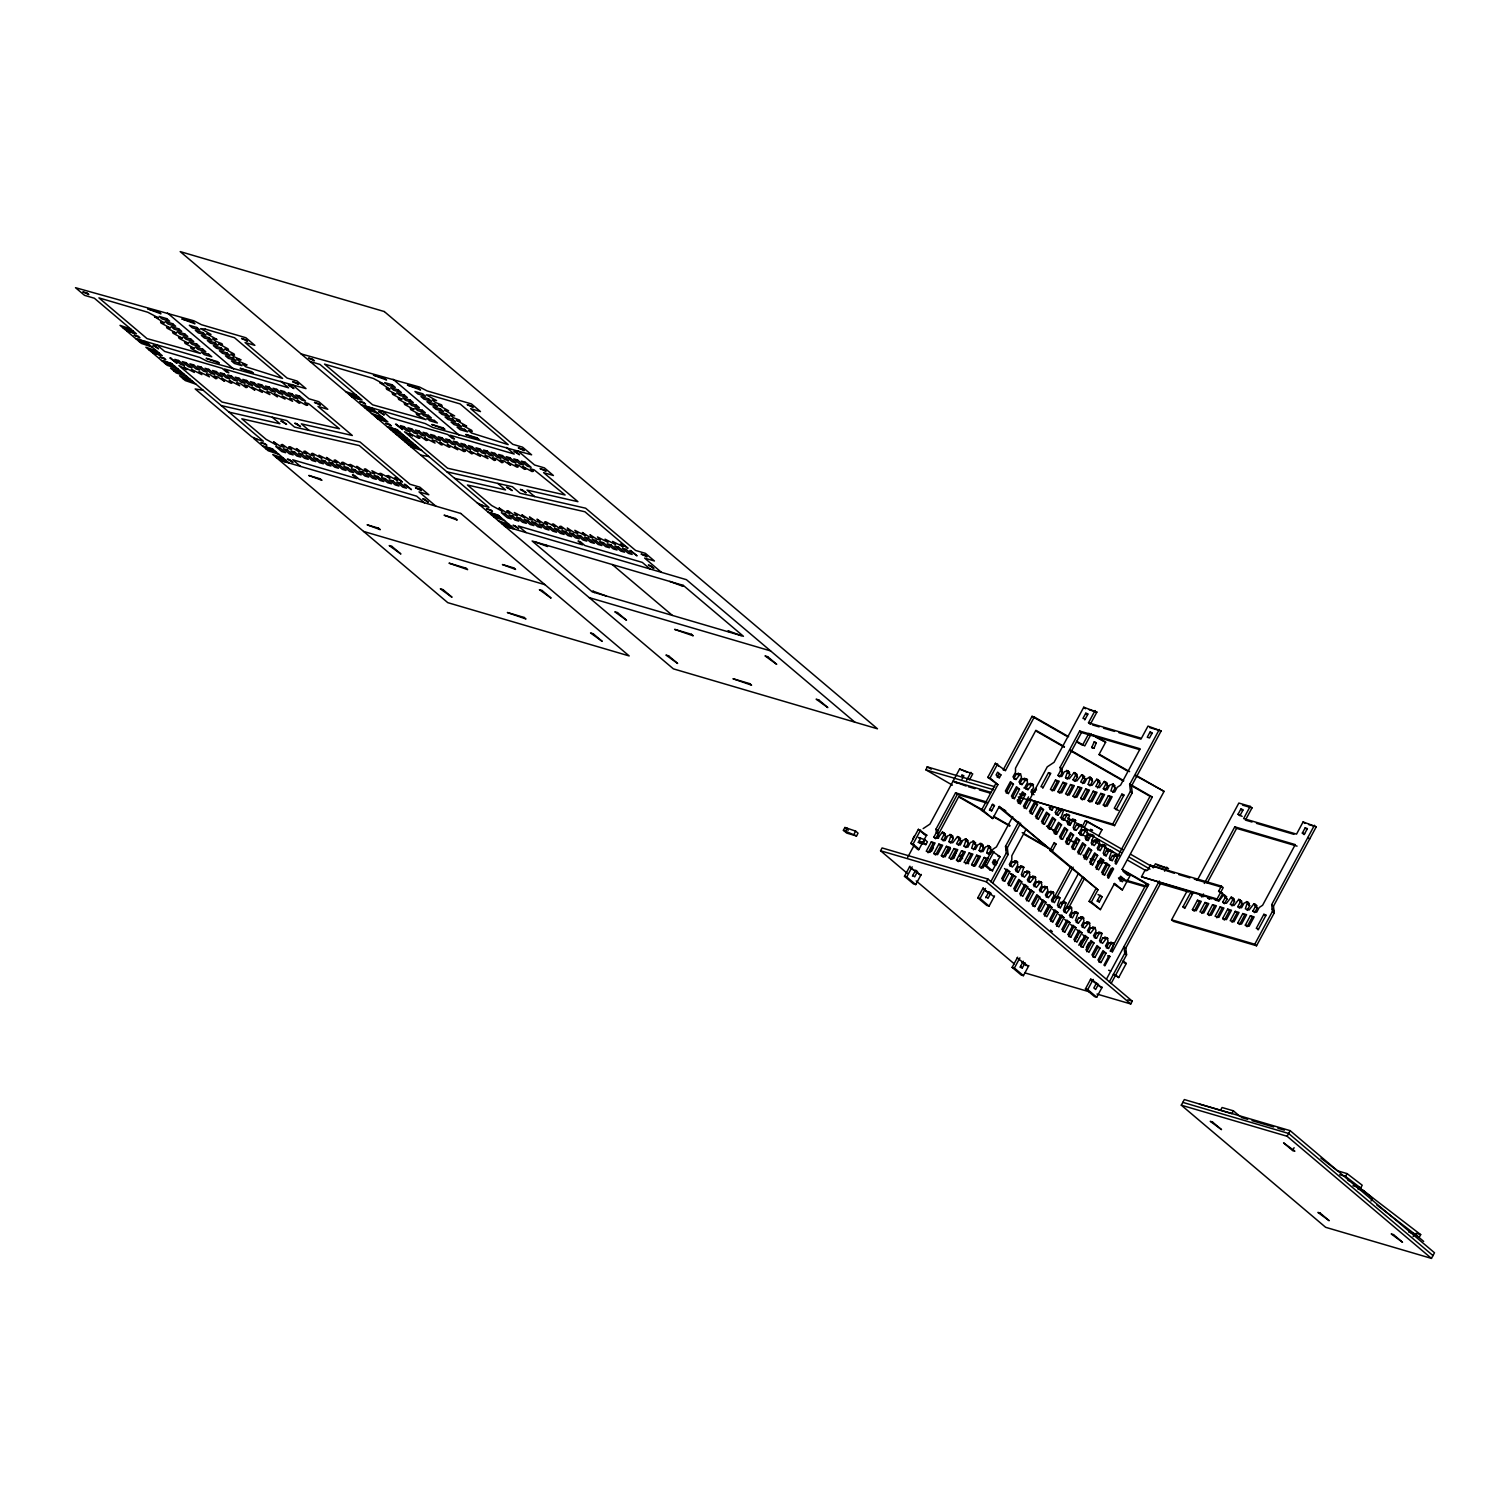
<?xml version="1.0" encoding="UTF-8"?>
<svg xmlns="http://www.w3.org/2000/svg" width="1510" height="1510" viewBox="0 0 1510 1510"><rect width="100%" height="100%" fill="white"/><g stroke="black" fill="none" stroke-linecap="round" stroke-linejoin="round"><path stroke-width="1.5" d="M938.503 838.276L938.503 834.199L958.888 796.355L983.406 810.398M962.549 858.643L961.568 855.075L959.548 856.095M968.571 863.72L967.57 860.153M1010.039 866.381L1012.568 861.7L1016.834 861.342L1017.834 864.909L1015.305 869.59L1018.325 872.138L1020.836 867.457L1023.856 867.269L1021.326 874.686L1024.327 877.234L1028.876 871.515L1029.858 875.083L1027.347 879.783L1030.349 882.312L1034.879 876.593L1035.879 880.179L1033.35 884.86L1036.37 887.408L1040.9 881.689L1041.9 885.256L1039.371 889.956L1042.372 892.504L1046.921 886.785L1047.902 890.353L1045.392 895.034L1048.393 897.582L1052.923 891.863L1053.923 895.449L1051.394 900.13L1054.414 902.678L1056.925 897.978L1059.944 897.808L1057.415 905.226L1060.416 907.755L1062.946 903.074L1065.966 902.886L1063.436 910.303L1066.438 912.852L1070.967 907.133L1071.968 910.7L1069.439 915.4L1072.44 917.948L1074.969 913.248L1077.989 913.078L1075.46 920.477L1078.461 923.025L1083.01 917.306L1083.991 920.873L1081.462 925.573L1084.482 928.122L1089.012 922.402L1090.012 925.97L1087.483 930.67L1090.484 933.199L1095.033 927.48L1096.033 931.066L1093.504 935.747L1096.505 938.295L1099.035 933.595L1102.055 933.425L1099.506 940.843L1102.526 943.391L1107.056 937.672L1108.057 941.24L1105.528 945.921L1108.529 948.469L1111.058 943.788L1114.078 943.599L1111.549 951.017L1112.455 951.772L1148.638 884.577L1122.081 869.364M1026.536 778.858L1021.987 784.577L1019.722 783.898L1022.251 779.217L1026.536 778.858L1027.536 782.425L1025.007 787.106L1028.008 789.654L1032.538 783.935L1033.538 787.503L1031.009 792.203L1034.029 794.751M1063.625 810.228L1061.096 817.646L1064.097 820.194L1066.626 815.494L1069.627 815.324L1067.098 822.723L1070.118 825.272L1072.629 820.591L1075.649 820.402L1073.119 827.82L1076.12 830.368L1080.669 824.649L1081.651 828.216L1079.14 832.916L1082.142 835.445L1086.671 829.726L1087.672 833.312L1085.143 837.993L1088.163 840.541L1090.673 835.86L1093.693 835.672L1091.164 843.09L1094.165 845.638L1098.714 839.919L1099.695 843.486L1097.185 848.167L1100.186 850.715L1102.715 846.034L1105.716 845.845L1103.187 853.263L1106.188 855.811L1108.717 851.111L1111.737 850.942L1109.208 858.359L1112.209 860.889L1114.739 856.208L1117.759 856.019L1115.211 863.437L1116.117 864.211L1152.3 796.997L1129.839 784.124M1093.957 748.337L1096.26 742.845L1094.278 741.712L1091.673 747.658L1093.957 748.337L1091.957 747.186M952.414 785.143L925.932 769.855L927.197 766.872L994.731 786.71M843.392 830.292L844.92 827.48L855.641 831.123L858.039 833.161L856.529 835.974L846.714 833.086L843.392 830.292L856.529 835.974M845.657 830.953L847.185 828.141M854.131 833.935L855.641 831.123M907.302 873.384L880.575 850.772L882.085 847.941L987.917 879.028L1132.255 1001.149L1130.745 1003.961L1096.977 994.052M912.757 838.956L914.267 836.144M918.608 850.017L910.794 843.41L918.363 829.33L926.895 835.294M919.307 849.356L913.059 844.071L920.628 830.009M907.661 857.359L914.286 845.034M969.458 779.972L972.742 773.875L959.605 769.024L929.933 824.101L923.138 828.612M921.232 874.422L915.758 884.596L913.493 883.916L904.471 876.291L909.907 866.193M924.988 839.787L927.404 841.825L925.875 844.637L923.478 842.599L924.988 839.787L918.646 837.559M915.758 884.596L906.736 876.951L912.172 866.853M962.04 779.122L963.89 775.687L961.625 775.026L963.418 776.555M986.464 802.905L957.34 794.354L937.785 830.67L938.163 834.03L935.634 838.73L933.841 837.201L936.351 832.501L935.992 829.141L955.547 792.826L986.898 802.037M912.399 876.178L915.645 870.156L917.457 871.685L914.683 876.838L912.87 875.309M931.311 841.882L926.253 851.262L930.028 852.376L935.086 842.995L931.311 841.882L933.105 843.41L928.065 852.791M966.551 780.481L970.93 772.346M931.425 851.413L933.444 847.657M933.822 853.49L938.861 844.109L942.636 845.222L937.597 854.603L933.822 853.49L935.615 855.019L940.673 845.638L938.861 844.109M933.841 837.201L937.616 838.314L942.41 832.104L943.92 834.728L941.391 839.409L945.166 840.523L947.695 835.842L951.224 834.709L953.282 838.465L950.753 843.165L948.959 841.636L951.224 834.709M943.203 840.938L945.713 836.257L943.674 832.482M941.372 855.717L946.43 846.336L950.205 847.431L945.147 856.812L941.372 855.717L943.184 857.227L948.223 847.846L946.43 846.336M998.808 807.17L1050.45 849.601L999.318 806.359L992.75 818.552L983.727 810.908L997.883 784.653L987.785 777.367L995.373 763.286L1005.452 770.572L1034.293 717.005L1068.627 736.672M947.997 853.15L950.526 848.469M997.883 784.653L990.05 778.027L997.638 763.966M953.98 848.544L948.941 857.925L952.716 859.039L957.755 849.658L953.98 848.544L956.547 850.828L954.018 858.246M948.959 841.636L952.734 842.75L957.529 836.559L959.039 839.164L956.51 843.863L960.284 844.977L962.814 840.277L966.343 839.145L968.401 842.92L965.872 847.601L964.059 846.072L966.343 839.145M950.734 859.454L955.792 850.073M958.322 845.392L960.832 840.692L958.793 836.917M992.75 818.552L981.462 810.247L995.619 783.973M1034.293 717.005L1032.028 716.344L1003.187 769.911L1005.452 770.572M999.412 777.744L1000.922 774.932L997.619 772.138L996.09 774.951L999.412 777.744L997.128 777.084L998.657 774.271L1000.922 774.932M956.491 860.153L961.549 850.772L965.324 851.885L960.266 861.266L956.491 860.153L958.303 861.681L963.342 852.301L961.549 850.772M969.099 852.98L964.059 862.361L967.834 863.475L972.874 854.094L969.099 852.98L970.911 854.509L965.853 863.89M964.059 846.072L967.853 847.185L970.383 842.505L973.912 841.353L971.628 848.299L975.403 849.413L977.933 844.713L981.462 843.58L983.52 847.355L980.99 852.036L979.178 850.526L981.462 843.58M991.674 810.794L994.448 805.642L992.655 804.113L989.409 810.134L991.674 810.794L989.862 809.284M973.44 849.828L975.951 845.128L973.912 841.353M1020.515 773.762L1016.23 774.12L1013.72 778.82L1015.985 779.481L1020.515 773.762L1021.515 777.329L1018.986 782.029L1021.987 784.577M1008.397 793.543L1013.455 784.162L1010.454 781.633L1005.396 791.013L1008.397 793.543L1006.132 792.882L1011.19 783.501L1013.455 784.162M971.609 864.588L976.668 855.207L980.443 856.321L975.385 865.702L971.609 864.588L973.422 866.117L978.461 856.736L976.668 855.207M1014.418 798.639L1019.476 789.258L1016.456 786.71L1011.417 796.091L1014.418 798.639L1012.153 797.978L1017.193 788.597L1019.476 789.258M984.218 857.435L979.159 866.816L982.953 867.929L987.993 858.548L984.218 857.435L986.03 858.963L980.971 868.344M989.012 845.808L991.07 849.583L988.559 854.264L986.747 852.735L989.012 845.808L985.483 846.94L982.972 851.621L979.178 850.526M990.371 870.232L984.124 864.947L991.692 850.866L1000.205 856.831M1032.538 783.935L1028.272 784.294L1025.743 788.994L1028.008 789.654M992.636 870.892L986.389 865.608L993.957 851.527M1012.757 816.627L996.449 846.902L993.052 849.149L990.522 853.848L986.747 852.735M1020.439 803.735L1025.479 794.354L1022.478 791.806L1017.419 801.187L1020.439 803.735L1018.155 803.056L1023.214 793.675L1025.479 794.354M1028.499 796.884L1023.44 806.264L1026.441 808.813L1031.5 799.432M993.372 864.003L995.543 859.983M993.467 864.664L994.977 861.832L997.242 862.512L995.732 865.324L992.429 862.531L993.939 859.7L997.242 862.512M1024.176 808.152L1029.235 798.771M1031.764 794.071L1036.294 788.352M1088.502 722.762L1141.428 738.296L1147.996 726.102L1161.133 730.953L1131.481 786.049L1132.217 792.788L1114.55 825.611L1029.593 799.658L1047.261 766.835L1054.074 762.305L1083.746 707.227L1096.883 712.097L1090.314 724.29L1088.502 722.762L1095.071 710.568M994.543 895.958L989.088 906.113L986.804 905.453L977.782 897.827L983.236 887.729M1130.745 1003.961L986.389 881.84L987.917 879.028M990.805 881.764L1006.283 853.037L1005.528 846.298L1018.703 821.817M989.088 906.113L980.066 898.488L985.501 888.39M1006.207 849.903L1020.647 823.12M1042.749 788.239L1050.79 773.29L1048.525 772.629L1040.937 786.71L1043.221 787.371M992.617 883.293L1008.076 854.566L1007.34 847.827L1005.528 846.298M985.728 897.714L988.975 891.693L990.768 893.222L987.993 898.374L986.2 896.846M1084.784 719.911L1088.031 713.89L1085.765 713.23L1082.972 718.383L1085.256 719.062M1032.462 813.909L1037.521 804.528L1034.501 801.98L1029.461 811.361L1032.462 813.909L1030.197 813.248L1035.237 803.867L1037.521 804.528M1025.781 829.839L1011.832 855.736L1011.813 859.813L1009.303 864.513L1012.304 867.061L1016.834 861.342M1060.114 767.344L1079.669 731.029L1140.144 748.79L1120.59 785.106L1117.192 787.371L1114.663 792.052L1110.888 790.957L1113.153 784.011L1109.623 785.143L1107.113 789.843L1103.319 788.73L1105.849 784.03L1104.339 781.425L1099.544 787.616L1095.769 786.502L1098.298 781.821L1096.789 779.198L1091.994 785.389L1088.2 784.294L1090.484 777.348L1086.955 778.481L1084.425 783.18L1080.65 782.067L1083.18 777.386L1081.67 774.762L1076.875 780.953L1073.082 779.84L1075.611 775.159L1074.101 772.535L1069.306 778.745L1065.532 777.631L1067.815 770.685L1064.286 771.818L1061.756 776.517L1057.963 775.404L1060.492 770.723L1060.114 767.344L1061.926 768.873L1062.304 772.252L1059.775 776.933L1057.963 775.404M1055.452 780.104L1050.394 789.485L1054.169 790.598L1059.227 781.198L1055.452 780.104L1057.245 781.633L1052.206 791.013M1061.926 768.873L1081.481 732.558L1139.71 749.658M1004.509 868.533L1007.51 871.081L1002.451 880.462L1004.735 881.123L1009.775 871.742L1006.774 869.194L1001.715 878.575L1004.735 881.123M1038.484 818.986L1043.523 809.605L1040.522 807.076L1035.464 816.457L1038.484 818.986L1036.2 818.326L1041.258 808.945L1043.523 809.605M1012.776 874.29L1007.736 883.671L1010.737 886.219L1015.796 876.838L1010.511 873.629L1015.796 876.838M1088.974 733.256L1082.5 745.26L1076.441 741.788M1057.963 791.693L1063.002 782.312L1066.777 783.426L1061.738 792.807L1057.963 791.693L1059.756 793.222L1064.814 783.841L1063.002 782.312M1008.472 885.558L1013.531 876.159M1022.855 866.419L1018.57 866.778L1016.041 871.478L1018.325 872.138M1051.489 806.227L1049.79 809.341L1052.074 810.002L1053.754 806.887M1091.239 733.917L1084.765 745.921L1076.706 741.297M1067.815 770.685L1069.854 774.46L1067.343 779.16L1065.532 777.631M1044.486 824.082L1049.544 814.702L1046.524 812.153L1041.485 821.534L1044.486 824.082L1042.221 823.422L1047.279 814.041L1049.544 814.702M1057.604 807.869L1055.075 812.55L1058.076 815.098L1062.625 809.379M1070.571 784.539L1065.513 793.92L1069.288 795.034L1074.346 785.653L1070.571 784.539L1072.364 786.068L1067.325 795.449M1022.062 876.574L1024.592 871.874L1028.876 871.515M1060.36 808.718L1055.811 814.437L1058.076 815.098M1075.365 772.912L1077.423 776.687L1074.893 781.368L1073.082 779.84M1016.758 891.296L1021.798 881.915L1018.797 879.386L1013.757 888.767L1016.758 891.296L1014.494 890.636L1019.533 881.255L1021.798 881.915M1050.507 829.179L1055.547 819.798L1052.545 817.25L1047.506 826.631L1050.507 829.179L1048.242 828.499L1053.282 819.118L1055.547 819.798M1073.063 796.148L1078.121 786.767L1081.896 787.861L1076.856 797.242L1073.063 796.148L1074.875 797.658L1079.933 788.277L1078.121 786.767M1020.496 895.732L1025.554 886.351L1022.553 883.803M1034.879 876.593L1030.613 876.97L1028.083 881.651L1030.349 882.312M1068.627 814.475L1064.361 814.834L1061.832 819.515L1064.097 820.194M1082.462 783.596L1084.973 778.896L1082.934 775.14M1093.032 734.955L1105.66 742.184L1099.186 754.188L1129.612 771.629M1027.819 887.012L1022.78 896.393L1019.76 893.845L1024.818 884.464L1027.819 887.012L1025.554 886.351M1056.528 834.256L1061.568 824.875L1058.567 822.327L1053.508 831.708L1056.528 834.256L1054.244 833.595L1059.303 824.215L1061.568 824.875M1097.959 889.805L1049.978 850.47L1054.225 842.561L1056.037 844.09L1052.244 851.13L1097.959 889.805L1091.39 901.998L1100.412 909.624L1114.55 883.369L1122.383 889.975L1129.952 875.913L1122.138 869.288L1164.078 791.391L1135.69 775.121M1030.82 889.56L1025.781 898.941L1028.782 901.489L1033.84 892.108L1028.555 888.88L1033.84 892.108M1080.631 798.356L1085.69 788.975L1089.465 790.089L1084.407 799.47L1080.631 798.356L1082.444 799.885L1087.483 790.504L1085.69 788.975M1026.517 900.809L1031.575 891.428M1034.086 886.747L1036.615 882.048L1040.9 881.689M1074.648 819.553L1070.364 819.911L1067.834 824.611L1070.118 825.272M1090.484 777.348L1092.542 781.123L1090.012 785.823L1088.2 784.294M1062.53 839.352L1067.589 829.971L1064.569 827.423L1059.529 836.804L1062.53 839.352L1060.265 838.673L1065.324 829.292L1067.589 829.971M1088.181 800.583L1093.24 791.202L1097.015 792.316L1091.975 801.697L1088.181 800.583L1089.994 802.112L1095.052 792.731L1093.24 791.202M1040.107 891.825L1042.636 887.144L1046.921 886.785M1080.669 824.649L1076.385 825.007L1073.855 829.707L1076.12 830.368M1097.562 788.031L1100.092 783.35L1098.034 779.575M1034.803 906.566L1039.843 897.185L1036.841 894.637L1031.783 904.018L1034.803 906.566L1032.538 905.906L1037.578 896.525L1039.843 897.185M1068.552 844.43L1073.591 835.049L1070.59 832.52L1065.532 841.9L1068.552 844.43L1066.286 843.769L1071.326 834.388L1073.591 835.049M1042.863 899.733L1037.804 909.114L1040.805 911.663L1045.864 902.282L1040.598 899.073L1045.864 902.282M1082.066 826.838L1085.294 820.836L1087.559 821.497L1101.979 829.764L1098.752 835.766M1095.75 802.791L1100.809 793.411L1104.584 794.524L1099.525 803.905L1095.75 802.791L1097.562 804.32L1102.602 794.94L1100.809 793.411M1038.54 910.983L1043.599 901.602M1052.923 891.863L1048.657 892.221L1046.128 896.921L1048.393 897.582M1086.671 829.726L1082.406 830.104L1079.877 834.785L1082.142 835.445M1084.331 827.499L1087.559 821.497M1105.603 781.784L1107.66 785.559L1105.131 790.259L1103.319 788.73M1074.554 849.526L1079.612 840.145L1076.611 837.597L1071.553 846.978L1074.554 849.526L1072.289 848.865L1077.347 839.484L1079.612 840.145M1028.857 965.569L1023.421 975.668L1021.156 975.007L1012.134 967.381L1017.608 957.208M1023.421 975.668L1014.399 968.042L1019.873 957.869M1103.3 805.019L1108.359 795.638L1112.134 796.751L1107.094 806.132L1103.3 805.019L1105.112 806.548L1110.171 797.167L1108.359 795.638M1044.524 915.324L1050.016 905.132M1052.206 901.074L1070.854 866.438M1044.561 916.079L1049.62 906.698L1046.6 904.15M1052.13 902.017L1054.659 897.317L1058.944 896.959M1078.31 853.943L1083.368 844.562L1085.633 845.241L1080.575 854.622L1077.574 852.074L1082.613 842.693L1085.633 845.241M1092.693 834.822L1088.408 835.181L1085.879 839.881L1088.163 840.541M1112.681 792.467L1115.211 787.786L1113.153 784.011M1056.66 897.657L1073.119 867.117M1051.885 907.359L1046.826 916.74L1043.825 914.211L1048.865 904.83L1051.885 907.359L1049.62 906.698M1023.308 961.247L1020.062 967.268L1022.327 967.929L1025.12 962.776M1150.016 732.105L1147.241 737.258L1149.506 737.937L1152.281 732.765L1150.016 732.105L1151.809 733.634M1052.621 909.247L1055.622 911.795L1050.582 921.176L1052.847 921.836L1057.887 912.455L1054.886 909.907L1049.828 919.288L1052.847 921.836M1064.965 902.036L1060.681 902.414L1058.151 907.095L1060.416 907.755M1084.331 859.039L1089.371 849.658L1091.636 850.319L1086.596 859.7L1083.576 857.151L1088.634 847.771L1091.636 850.319M1091.9 844.958L1094.429 840.277L1098.714 839.919M1061.7 904.584L1078.253 873.837M1116.079 809.756L1124.119 794.826L1121.854 794.166L1114.267 808.246L1118.344 810.436M1029.593 799.658L1112.738 824.082L1130.424 791.259L1129.669 784.52L1159.321 729.443M1056.641 925.347L1062.096 915.23M1064.267 911.191L1082.764 876.819M1056.585 926.253L1061.643 916.872L1058.642 914.324M1070.967 907.133L1066.702 907.491L1064.172 912.191L1066.438 912.852M1097.921 850.054L1100.431 845.355L1104.716 844.996M1068.25 908.661L1084.576 878.348M1063.908 917.552L1058.85 926.932L1055.849 924.384L1060.907 915.003L1063.908 917.552L1061.643 916.872M1092.598 864.796L1097.657 855.415L1094.656 852.867L1089.597 862.248L1092.598 864.796L1090.333 864.116L1095.392 854.735L1097.657 855.415M1064.644 919.42L1067.664 921.968L1062.606 931.349L1064.871 932.01L1069.929 922.629L1066.909 920.081L1061.87 929.462L1064.871 932.01M1070.175 917.268L1072.704 912.587L1076.989 912.229M1096.354 869.213L1101.413 859.832L1103.678 860.492L1098.619 869.873L1095.618 867.344L1100.658 857.963L1103.678 860.492M1110.737 850.092L1106.453 850.451L1103.923 855.151L1106.188 855.811M1070.666 924.516L1073.667 927.046L1068.627 936.427L1070.892 937.106L1075.932 927.725L1072.931 925.177L1067.872 934.558L1070.892 937.106M1083.01 917.306L1078.725 917.665L1076.196 922.365L1078.461 923.025M1104.414 862.38L1107.415 864.928L1102.375 874.309L1104.64 874.97L1109.68 865.589L1106.679 863.04L1101.62 872.421L1104.64 874.97M1109.944 860.228L1112.474 855.547L1116.758 855.17M1100.412 909.624L1089.125 901.338L1095.694 889.145M1107.283 875.724L1111.322 868.231M1114.946 861.493L1150.035 796.336L1152.3 796.997M1074.629 941.523L1079.688 932.142L1076.687 929.594M1082.217 927.442L1084.727 922.761L1089.012 922.402M1100.299 895.203L1097.072 901.225L1099.337 901.885L1102.111 896.732L1098.034 894.543M1081.953 932.803L1076.894 942.183L1073.893 939.635L1078.952 930.254L1081.953 932.803L1079.688 932.142M1078.782 945.203L1081.292 940.522L1084.822 939.39M1082.689 934.69L1085.69 937.238L1080.65 946.619L1082.915 947.28L1087.974 937.899L1084.954 935.351L1079.914 944.731L1082.915 947.28M1088.219 932.538L1090.748 927.857L1095.033 927.48M1120.137 881.142L1121.647 878.329L1123.912 878.99L1122.402 881.802L1119.099 879.009L1120.609 876.196L1123.912 878.99M1086.332 947.431L1088.861 942.75M1086.671 951.696L1091.711 942.316L1093.976 942.976L1088.936 952.357L1085.917 949.828L1090.975 940.447L1093.976 942.976M1101.054 932.576L1096.77 932.935L1094.24 937.635L1096.505 938.295M1100.261 942.712L1102.772 938.031L1107.056 937.672M1094.939 957.453L1099.997 948.072L1096.996 945.524L1091.938 954.905L1094.939 957.453L1092.674 956.793L1097.732 947.412L1099.997 948.072M1141.503 876.763L1145.278 869.741L1147.543 870.402L1150.337 865.249L1221.382 886.106L1223.194 887.635L1217.079 898.978L1141.503 876.763L1218.891 900.488L1222.685 893.467L1218.608 891.277L1221.382 886.106M1113.078 942.75L1108.793 943.108L1106.264 947.808L1108.529 948.469M1102.187 987.106L1096.732 997.204L1094.467 996.543L1085.445 988.899L1090.918 978.744M1100.96 962.549L1106.018 953.169L1102.998 950.62L1097.959 960.001L1100.96 962.549L1098.695 961.87L1103.735 952.489L1106.018 953.169M1096.732 997.204L1087.71 989.578L1093.183 979.405M1153.244 867.872L1155.433 863.814L1168.57 868.665L1157.245 865.343M1148.638 884.577L1146.373 883.897L1110.171 951.111L1112.455 951.772M1109.925 956.472L1104.867 965.853L1103.961 965.079L1109.019 955.698L1109.925 956.472L1107.66 955.811M1096.638 982.783L1093.844 987.936L1095.656 989.465L1098.431 984.312L1096.166 983.633M1106.528 979.027L1159.303 881.01M1164.587 871.194L1166.777 867.136M1111.096 983.538L1126.573 954.811L1125.818 948.072L1160.907 882.897M1109.303 982.01L1124.761 953.282L1124.025 946.543L1125.818 948.072M1113.304 974.233L1118.702 977.555L1126.271 963.474L1123.157 960.832M1252.035 822.044L1245.429 820.1L1251.998 807.907L1250.186 806.378L1243.617 818.571L1296.543 834.124L1303.092 821.931L1316.248 826.782L1273.477 906.189L1274.232 912.927L1256.546 945.77L1173.402 921.345L1171.609 919.817L1187.068 891.089M1182.953 906.849L1190.541 892.788L1192.806 893.448L1184.765 908.378L1182.953 906.849L1185.218 907.51M1197.185 880.424L1238.842 803.056L1250.186 806.378M1238.087 814.211L1240.88 809.058L1243.145 809.719L1239.899 815.74L1238.087 814.211L1242.164 816.4M1204.319 883.444L1234.784 826.838L1295.259 844.6L1262.605 905.264L1259.208 907.51L1256.679 912.21L1252.904 911.096L1255.414 906.396L1253.923 903.792L1249.11 909.983L1245.335 908.869L1247.619 901.942L1244.089 903.074L1241.56 907.774L1237.785 906.661L1240.314 901.961L1238.804 899.356L1233.991 905.547L1230.216 904.433L1232.745 899.752L1231.235 897.129L1226.441 903.32L1222.666 902.206L1225.195 897.525L1223.685 894.901L1218.891 901.111L1215.097 899.998M1192.409 909.624L1197.468 900.243L1201.243 901.357L1196.184 910.738L1192.409 909.624L1194.221 911.153L1199.261 901.772L1197.468 900.243M1207.207 882.954L1236.596 828.367L1297.071 846.128M1201.79 897.091L1203.47 893.958M1205.018 902.47L1199.959 911.851L1203.753 912.965L1208.793 903.584L1205.018 902.47L1206.83 903.999L1201.771 913.38M1207.528 914.06L1212.568 904.679L1216.362 905.792L1211.303 915.173L1207.528 914.06L1209.321 915.588L1214.38 906.208L1212.568 904.679M1220.137 906.906L1215.078 916.287L1218.872 917.4L1223.912 908.02L1220.137 906.906L1221.949 908.435L1216.89 917.816M1224.931 895.279L1226.988 899.054L1224.459 903.735L1222.666 902.206M1222.647 918.514L1227.687 909.133L1231.481 910.228L1226.422 919.609L1222.647 918.514L1224.44 920.043L1229.499 910.643L1227.687 909.133M1232.028 905.962L1234.557 901.262L1232.5 897.506M1235.255 911.342L1230.197 920.722L1233.991 921.836L1239.031 912.455L1235.255 911.342L1237.067 912.87L1232.009 922.251M1240.05 899.715L1242.107 903.49L1239.578 908.19L1237.785 906.661M1237.766 922.95L1242.806 913.569L1246.599 914.683L1241.541 924.063L1237.766 922.95L1239.559 924.479L1244.617 915.098L1242.806 913.569M1247.147 910.398L1249.676 905.717L1247.619 901.942M1245.316 925.158L1250.374 915.777L1254.149 916.891L1249.091 926.272L1245.316 925.158L1247.128 926.687L1252.168 917.306L1250.374 915.777M1255.169 904.15L1257.226 907.925L1254.697 912.625L1252.904 911.096M1302.337 833.086L1305.131 827.914L1307.396 828.594L1304.149 834.615L1302.337 833.086L1304.621 833.747M1258.094 929.915L1266.135 914.984L1263.851 914.324L1256.282 928.386L1258.547 929.046M1171.609 919.817L1254.753 944.241L1272.439 911.398L1271.684 904.66L1314.436 825.253M1181.292 1105.188L1184.331 1099.563L1290.144 1130.65L1434.5 1252.772L1431.461 1258.396L1325.648 1227.309L1181.292 1105.188L1287.124 1136.275L1431.461 1258.396M1220.552 1110.322L1222.062 1107.509L1233.406 1110.832L1239.653 1116.135M1233.406 1110.832L1231.896 1113.663L1199.393 1104.112M1287.124 1136.275L1290.144 1130.65M1292.598 1150.507L1283.575 1142.862L1294.863 1151.167L1292.598 1150.507L1294.108 1147.694M1339.747 1174.723L1345.561 1176.422L1347.071 1173.61L1362.209 1185.218L1360.699 1188.03L1352.96 1185.746M1371.042 1200.96L1372.552 1198.147L1363.53 1190.522L1357.641 1188.785M1413.133 1236.596L1414.662 1233.783L1423.666 1241.409M1358.056 1186.615L1420.683 1234.614L1419.155 1237.426L1376.799 1204.961M221.272 405.605L286.806 420.554L294.507 427.066L360.022 441.996L409.984 484.257L419.799 487.145L428.821 494.77L419.006 491.883L435.843 506.133M228.991 412.117L279.935 423.744L272.253 417.232M446.903 471.818L512.418 486.748L520.12 493.26L585.635 508.209L635.597 550.452L645.412 553.34L654.434 560.984L644.619 558.096L661.456 572.347M454.604 478.33L505.567 489.938L497.866 483.426M301.113 353.906L419.535 387.032L427.085 390.901L471.46 403.944L480.482 411.569L470.667 408.682L512.758 444.299L522.592 447.186L531.614 454.831L432.785 427.462L425.254 423.593L361.267 404.793M310.135 361.532L319.969 364.42L362.06 400.037L352.245 397.168M345.62 391.562L356.36 395.205M123.31 328.161L133.144 331.049M348.923 394.355L358.757 397.243M135.655 338.58L199.622 357.379L207.172 361.249L306.002 388.617L296.979 380.992L287.145 378.104L245.054 342.487L254.869 345.356L245.847 337.73L201.472 324.707L193.922 320.818L75.5 287.693L84.522 295.337L94.356 298.225L136.447 333.842L126.632 330.954L141.355 343.412L152.095 347.073M138.958 341.392L148.773 344.261M364.571 407.587L374.386 410.475M377.708 413.268L366.968 409.625M371.479 413.438L382.219 417.1M149.169 350.037L159.003 352.925M374.801 416.25L384.616 419.119M378.104 419.044L387.919 421.932L371.082 407.681M161.513 360.475L171.328 363.344L263.325 441.184L253.51 438.296L268.233 450.773L278.973 454.416M387.126 426.669L396.941 429.557L488.938 507.398L479.123 504.51M164.816 363.268L174.65 366.156M390.429 429.463L400.263 432.351M403.566 435.163L392.845 431.501M177.953 368.95L167.214 365.307L152.491 352.83L162.306 355.718L145.47 341.468M396.148 434.314L406.87 437.957M173.839 370.894L183.673 373.782M399.452 437.107L409.286 439.995M186.976 376.575L176.236 372.932L170.536 368.1L181.257 371.743M412.589 442.789L401.868 439.146M405.171 441.939L415.892 445.582M182.861 378.538L192.695 381.407M408.474 444.733L418.308 447.621M195.998 384.219L185.258 380.558L179.558 375.726L190.279 379.387M421.611 450.414L410.871 446.771M203.189 390.297L195.168 388.938L251.698 436.767L257.663 439.523M428.802 456.511L420.78 455.152M477.311 502.981L483.276 505.718M488.145 512.135L497.96 515.023L514.816 529.274M262.532 445.922L272.347 448.81L289.184 463.06M265.836 448.734L275.669 451.622M491.448 514.929L501.282 517.817M504.585 520.629L493.845 516.967M498.357 520.78L509.097 524.442M276.066 457.379L285.881 460.267M501.679 523.592L511.494 526.48M504.982 526.386L686.389 579.67L854.811 722.139M1089.314 709.87L1096.883 712.097M1149.789 727.631L1161.133 730.953M1092.523 724.932L1099.129 726.876M1103.546 728.179L1114.569 731.406M1118.967 732.709L1141.013 739.183M1105.66 742.184L1096.184 737.39M1093.995 742.184L1096.26 742.845M363.57 531.426L544.978 584.691M589.183 597.62L770.61 650.904M1242.541 805.132L1251.998 807.907M1308.679 824.554L1316.248 826.782M1164.078 791.391L1135.444 775.611M1256.452 823.346L1293.938 834.351M1069.608 772.214L1066.551 770.327M1077.177 774.441L1074.101 772.535M1084.727 776.65L1081.67 774.762M1092.296 778.877L1089.22 776.989M1099.846 781.104L1096.789 779.198M1107.415 783.312L1104.339 781.425M1113.7 785.162L1114.965 785.54M1016.23 774.12L1018.514 774.781M1027.536 779.688L1024.271 778.178M1022.251 779.217L1024.516 779.877M1033.557 784.785L1030.273 783.275M1028.272 784.294L1030.537 784.973M1034.274 789.39L1036.539 790.051M987.785 777.367L990.05 778.027M1023.856 787.899L1027.63 789.013M1031.406 790.108L1035.181 791.221M967.08 772.214L959.605 769.024M1031.33 791.089L1035.105 792.203M1019.514 793.996L1024.006 795.317M925.932 769.855L993.467 789.711M1018.25 796.978L1029.499 800.281M1058.34 809.737L1060.605 810.417M990.824 792.316L952.961 781.18L966.173 786.068M1017.211 800.055L1020.986 801.168M955.037 782.369L957.302 783.048M968.382 786.729L974.988 788.673M979.405 789.956L990.428 793.203M1064.361 814.834L1066.626 815.494M1075.649 820.402L1072.383 818.892M1070.364 819.911L1072.629 820.591M1101.979 829.764L1085.294 820.836M1081.67 825.498L1078.404 823.988M1076.385 825.007L1078.65 825.668M1090.314 829.745L1092.579 830.424L1090.597 829.273M1082.406 830.104L1084.671 830.764M992.183 804.981L994.448 805.642M1093.693 835.672L1090.428 834.162M1088.408 835.181L1090.673 835.86M1078.838 832.841L1088.314 837.861M1078.687 832.935L1080.952 833.614M1099.714 840.768L1096.43 839.239M1094.429 840.277L1096.694 840.938M1093.259 841.108L1095.524 841.768M1105.716 845.845L1102.451 844.335M981.462 810.247L983.727 810.908M1100.431 845.355L1102.715 846.034M1111.737 850.942L1108.472 849.432M1106.453 850.451L1108.717 851.111M1174.346 873.29L1150.337 865.249M1178.782 874.592L1189.88 877.857M1194.316 879.16L1220.967 886.993M1112.474 855.547L1114.739 856.208M1053.772 843.429L1056.037 844.09M1222.685 893.467L1218.608 891.277M1226.743 896.808L1223.685 894.901M1234.293 899.016L1231.235 897.129M1241.862 901.244L1238.804 899.356M1249.412 903.471L1246.354 901.564M1256.981 905.679L1253.923 903.792M1090.22 858.756L1093.995 859.87M1098.166 861.115L1106.981 863.701M1097.751 861.984L1102.168 863.286M1107.415 864.928L1109.68 865.589M1049.978 850.47L1052.244 851.13M1159.17 883.388L1188.446 891.976M1199.978 895.562L1203.772 896.657M1211.322 898.884L1207.547 897.77L1209.34 899.299M1118.476 877.952L1147.6 886.502M1124.761 880.783L1144.92 886.71M945.468 834.011L942.41 832.104M953.037 836.219L949.96 834.332M960.587 838.446L957.529 836.559M968.155 840.674L965.079 838.767M975.705 842.882L972.648 840.995M983.274 845.109L980.198 843.203M990.824 847.337L987.767 845.43M1122.383 889.975L1113.851 884.029M924.384 834.426L926.649 835.087L919.08 849.167L916.815 848.488M997.714 855.962L999.979 856.623L992.391 870.704L990.126 870.024M1017.853 862.191L1014.569 860.662M1012.568 861.7L1014.833 862.361M1023.856 867.269L1020.59 865.759M918.344 837.503L920.609 838.182L919.099 840.995L922.402 843.788L920.137 843.127M1018.57 866.778L1020.836 867.457M1029.877 872.365L1026.611 870.855M1024.592 871.874L1026.857 872.535M918.023 842.335L925.875 844.637M1099.846 896.053L1102.111 896.732M1035.879 877.442L1032.614 875.932M1030.613 876.97L1032.878 877.631M1007.51 871.081L1009.775 871.742M910.794 843.41L913.059 844.071M984.124 864.947L986.389 865.608M1041.9 882.538L1038.635 881.028M1036.615 882.048L1038.88 882.727M1042.636 887.144L1044.901 887.804M1089.125 901.338L1091.39 901.998M1053.923 892.712L1050.658 891.202M1048.657 892.221L1050.922 892.901M1059.944 897.808L1056.679 896.298M1054.659 897.317L1056.925 897.978M1065.966 902.886L1062.681 901.376M1060.681 902.414L1062.946 903.074M880.575 850.772L986.389 881.84M1071.968 907.982L1068.703 906.472M1066.702 907.491L1068.967 908.152M1077.989 913.078L1074.724 911.549M1072.704 912.587L1074.969 913.248M909.511 866.91L920.817 875.215L911.021 868.174M1084.01 918.155L1080.726 916.645M1078.725 917.665L1080.99 918.344M1055.622 911.795L1057.887 912.455M915.192 871.025L917.457 871.685M988.503 892.561L990.768 893.222M1090.012 923.252L1086.747 921.742M1084.727 922.761L1087.011 923.422M1090.748 927.857L1093.014 928.518M1067.664 921.968L1069.929 922.629M1102.055 933.425L1098.77 931.915M904.471 876.291L906.736 876.951M977.782 897.827L980.066 898.488M1096.77 932.935L1099.035 933.595M1073.667 927.046L1075.932 927.725M1108.057 938.503L1104.792 936.993M1102.772 938.031L1105.056 938.692M1114.078 943.599L1110.813 942.089M1108.793 943.108L1111.058 943.788M1085.69 937.238L1087.974 937.899M1068.457 934.577L1069.722 934.935M1076.007 936.804L1077.272 937.163M1106.245 945.675L1107.509 946.053M1124.006 962.814L1126.271 963.474M1108.623 970.269L1110.888 970.93M1017.174 958.001L1028.461 966.287M1127.762 999.828L1132.255 1001.149M1012.134 967.381L1014.399 968.042M1085.445 988.899L1087.71 989.578M1024.912 972.893L1090.22 992.07M1241.22 1117.457L1247.694 1119.363M1252.017 1120.628L1273.591 1126.97M1277.913 1128.234L1284.387 1130.141M1182.802 1102.375L1288.634 1133.463L1432.99 1255.584M1347.071 1173.61L1337.388 1170.76L1320.948 1158.151M1416.191 1233.293L1420.683 1234.614M1408.755 1232.047L1414.662 1233.783M351.339 396.394L359.795 399.376M363.532 405.454L371.988 408.436M130.728 329.01L120.007 325.348L125.726 330.18L134.182 333.182M377.198 418.27L385.654 421.252M389.391 427.33L397.847 430.331M137.92 339.259L146.376 342.241M156.606 350.886L145.866 347.243L151.585 352.075L160.041 355.058M163.778 361.135L172.234 364.118M490.41 512.796L498.866 515.778M504.076 525.631L512.532 528.613M264.797 446.601L273.253 449.584M283.484 458.228L272.744 454.585L278.463 459.418L286.919 462.4M919.25 841.108L923.478 842.599M1032.028 716.344L1066.362 736.012M1098.959 754.679L1127.347 770.968M1064.475 746.695L1035.879 730.312L1015.513 768.156L1015.494 772.252L1012.965 776.933L1015.985 779.481M1070.609 750.206L1123.704 780.613M1035.652 730.821L1064.248 747.205M1070.382 750.715L1123.497 781.123M1129.612 784.634L1150.035 796.336M1097.543 842.939L1119.854 855.717M1127.97 860.36L1146.203 870.836M1105.414 848.073L1113.531 852.716M1046.505 826.083L1056.717 831.934M1073.063 841.297L1077.14 843.637M1052.413 830.085L1056.49 832.425M1066.702 838.276L1074.875 842.957M1123.893 871.043L1146.373 883.897M999.695 807.34L1005.754 810.813M1083.029 855.094L1087.087 857.435M993.618 816.249L1009.945 825.611M1022.213 832.614L1044.675 845.487M958.661 796.865L983.18 810.908M993.391 816.74L1009.718 826.102M1024.025 834.294L1052.621 850.677M1067.664 817.948L1122.666 849.677M1130.82 854.377L1153.244 867.306M1060.284 817.401L1070.458 823.271M1086.766 832.69L1121.401 852.659M1129.556 857.378L1149.94 869.118M1091.994 839.975L1095.675 842.108M927.197 766.872L931.274 769.232M1345.561 1176.422L1360.699 1188.03M1347.637 1179.782L1349.714 1181.367M1303.092 821.931L1304.904 823.441M1305.131 827.914L1306.924 829.443M1307.868 837.446L1309.68 838.975M1240.88 809.058L1242.673 810.568M1234.784 826.838L1236.596 828.367M1083.746 707.227L1085.539 708.756M1085.765 713.23L1087.559 714.759M1079.669 731.029L1081.481 732.558M1129.669 784.52L1131.481 786.049M1271.684 904.66L1273.477 906.189M1272.175 909.152L1273.987 910.681M1130.424 791.259L1132.217 792.788M1272.439 911.398L1274.232 912.927M1113.417 786.257L1115.211 787.786M1255.414 906.396L1257.226 907.925M1121.854 794.166L1123.648 795.694M1263.851 914.324L1265.663 915.834M1105.849 784.03L1107.66 785.559M1247.864 904.188L1249.676 905.717M1098.298 781.821L1100.092 783.35M1240.314 901.961L1242.107 903.49M1090.73 779.594L1092.542 781.123M1232.745 899.752L1234.557 901.262M1083.18 777.386L1084.973 778.896M1225.195 897.525L1226.988 899.054M1075.611 775.159L1077.423 776.687M1068.061 772.931L1069.854 774.46M1217.079 898.978L1218.891 900.488M1060.492 770.723L1062.304 772.252M1112.738 824.082L1114.55 825.611M1254.753 944.241L1256.546 945.77M1048.525 772.629L1050.318 774.158M1190.541 892.788L1192.334 894.298M1018.25 773.101L1019.25 773.951M1066.362 813.796L1067.362 814.645M1084.407 829.066L1085.407 829.915M1114.474 854.509L1115.494 855.358M1049.054 807.472L1052.074 810.002M995.373 763.286L998.487 765.947M1122.987 871.27L1127.687 875.234M1097.525 900.356L1099.337 901.885M955.547 792.826L957.34 794.354M1124.516 951.036L1126.328 952.565M1006.283 853.037L1008.076 854.566M1124.761 953.282L1126.573 954.811M1044.656 886.106L1045.656 886.955M1092.768 926.819L1093.768 927.668M681.048 584.748L682.841 586.258L669.704 581.407M741.183 635.616L728.047 630.765L729.84 632.294M989.276 848.054L991.07 849.583M517.741 450.754L534.578 465.005L544.393 467.873L553.415 475.518L543.6 472.63L577.934 501.679L526.99 490.07L534.672 496.582M981.708 845.827L983.52 847.355M506.397 447.413L514.212 454.038L449.961 435.163L454.472 438.976L452.207 438.315L447.696 434.502L390.241 417.628L382.426 411.003M650.112 569.006L642.297 562.399L584.842 545.525L580.331 541.712L578.066 541.033L582.577 544.865L518.326 525.99L526.141 532.596M974.158 843.599L975.951 845.128M966.589 841.391L968.401 842.92M959.039 839.164L960.832 840.692M1115.569 974.913L1118.702 977.555M951.47 836.955L953.282 838.465M943.92 834.728L945.713 836.257M935.992 829.141L937.785 830.67M936.351 832.501L938.163 834.03M1050.564 930.141L1052.357 931.67M943.524 839.805L944.524 840.655M973.591 865.249L974.592 866.098M393.091 379.255L459.248 435.239M612.248 564.532L672.403 615.419M918.363 829.33L924.63 834.634M994.127 896.732L982.84 888.446L988.861 893.524M545.733 544.997L547.545 546.526L534.389 541.675M605.887 595.884L592.732 591.033L594.544 592.562M1021.685 961.813L1026.196 965.626M1020.533 966.4L1022.327 967.929M916.211 880.915L1014.229 963.833M844.92 827.48L848.224 830.274M292.109 384.54L308.965 398.791L318.78 401.679L327.802 409.304L317.987 406.416L352.321 435.484L301.358 423.857L309.059 430.388M280.784 381.218L288.599 387.825L224.348 368.95L228.859 372.762L226.594 372.102L222.083 368.289L164.628 351.415L156.814 344.808M424.499 502.811L416.684 496.186L359.229 479.312L354.718 475.499L352.453 474.838L356.964 478.651L292.714 459.776L300.528 466.401M167.478 313.042L233.635 369.025M186.806 369.554L178.897 365.571L221.989 402.019L339.486 428.802L308.531 403.642L304.756 402.528L307.757 405.076L306.436 405.359L297.187 400.32L300.207 402.868L298.886 403.132L293.412 399.206L289.637 398.093L292.581 401.282L282.068 395.884L285.031 399.074L274.518 393.657L277.462 396.847L270.743 392.543L266.949 391.43L269.912 394.62L259.399 389.221L262.344 392.411L251.83 386.994L254.794 390.184L248.055 385.88L244.28 384.767L247.281 387.315L245.979 387.598L240.505 383.672L236.711 382.558L239.675 385.748L229.161 380.331L232.162 382.879L230.86 383.162L221.611 378.123L224.556 381.313L217.817 377.009L214.043 375.896L217.044 378.444L215.741 378.708L210.268 374.782L206.493 373.668L209.437 376.858L198.924 371.46L201.868 374.65L191.374 369.233L194.318 372.423L183.805 367.024L186.806 369.554M273.612 441.883L276.557 445.072L266.081 439.334L241.808 418.798L359.323 445.582L402.415 482.03L395.809 477.764L394.488 478.047L397.507 480.595L388.259 475.556L386.938 475.82L389.939 478.368L380.69 473.328L379.369 473.611L382.389 476.141L371.875 470.743L374.82 473.932L371.045 472.819L365.571 468.893L364.269 469.157L367.27 471.705L363.495 470.591L356.756 466.307L359.701 469.497L350.452 464.457L349.15 464.721L352.151 467.269L342.902 462.23L341.581 462.513L344.582 465.042L340.807 463.947L335.333 460.003L334.031 460.286L337.032 462.834L333.257 461.72L326.519 457.417L329.463 460.607L318.969 455.19L321.913 458.398L312.664 453.34L311.343 453.623L314.363 456.171L310.569 455.057L305.095 451.131L303.793 451.396L306.794 453.944L303.019 452.83L296.281 448.545L299.244 451.735L289.995 446.696L288.674 446.96L291.675 449.508L287.9 448.394L282.427 444.468L281.105 444.752L284.125 447.281L280.332 446.186L273.612 441.883M412.438 435.767L404.51 431.784L447.602 468.232L565.117 494.997L534.144 469.855L530.369 468.742L533.37 471.29L532.048 471.573L522.8 466.514L525.82 469.063L524.499 469.346L519.025 465.42L515.25 464.306L518.251 466.854L516.93 467.118L507.681 462.079L510.644 465.269L503.906 460.965L500.131 459.87L503.132 462.4L501.83 462.683L496.356 458.757L492.562 457.643L495.582 460.191L494.261 460.456L488.787 456.53L485.012 455.416L487.956 458.606L477.462 453.208L480.406 456.398L469.893 450.98L472.894 453.529L471.592 453.812L466.118 449.867L462.343 448.753L465.344 451.301L464.023 451.584L454.774 446.545L457.719 449.735L447.224 444.317L450.225 446.866L448.904 447.149L439.655 442.109L442.656 444.638L441.354 444.921L435.88 440.995L432.105 439.882L435.05 443.072L424.536 437.655L427.557 440.203L426.235 440.486L420.761 436.56L416.986 435.446L419.988 437.994L418.666 438.259L409.418 433.219L412.438 435.767M499.225 508.077L502.169 511.267L491.694 505.548L467.439 485.012L584.936 511.777L628.028 548.243L621.422 543.977L620.119 544.261L623.12 546.79L612.607 541.392L615.552 544.582L605.057 539.164L608.001 542.354L597.488 536.937L600.433 540.146L596.658 539.032L589.938 534.729L592.883 537.919L589.108 536.805L582.369 532.501L585.314 535.691L574.819 530.293L577.764 533.483L573.989 532.369L567.25 528.066L570.214 531.256L566.42 530.142L560.946 526.216L559.644 526.499L562.645 529.028L558.87 527.934L553.396 523.989L552.075 524.272L555.095 526.82L545.846 521.78L544.525 522.045L547.526 524.593L543.751 523.479L537.013 519.176L539.976 522.385L536.182 521.271L529.463 516.967L532.407 520.157L528.632 519.044L521.894 514.74L524.857 517.93L514.344 512.532L517.288 515.722L513.513 514.608L508.04 510.682L506.718 510.946L509.738 513.494L505.944 512.381L499.225 508.077M1112.7 868.137L1107.642 877.518L1108.548 878.273L1113.587 868.892L1112.7 868.137M154.548 316.723L164.345 322.932L160.57 321.819L161.06 323.065L170.347 328.01L166.572 326.915L167.063 328.161L176.368 333.106L172.593 331.992L173.084 333.238L182.389 338.202L178.595 337.089L179.105 338.334L188.391 343.28L184.616 342.166L185.107 343.431L194.412 348.376L190.637 347.262L191.128 348.508L200.434 353.453L147.017 338.599L98.905 297.885L147.772 312.249L158.323 317.836L154.548 316.723M205.209 329.123L200.679 328.614L210.985 334.408L206.681 333.71L216.987 339.505L212.702 338.787L215.703 341.336L222.008 343.733L222.498 344.997L218.723 343.884L228.01 348.829L228.52 350.075L224.726 348.961L234.031 353.925L234.522 355.171L230.747 354.057L233.748 356.605L241.053 359.852L236.768 359.154L239.769 361.683L247.055 364.948L242.77 364.231L245.79 366.779L282.596 378.425L234.484 337.711L205.209 329.123M380.161 382.936L389.957 389.127L386.183 388.032L386.673 389.278L395.979 394.223L392.185 393.11L392.675 394.374L401.981 399.32L398.206 398.206L398.697 399.452L408.002 404.397L404.227 403.283L404.718 404.548L414.004 409.493L410.229 408.38L410.72 409.625L420.025 414.57L416.25 413.476L416.741 414.721L426.046 419.667L372.63 404.812L324.518 364.099L373.385 378.463L383.936 384.05L380.161 382.936M430.841 395.318L426.292 394.827L436.598 400.622L432.294 399.905L435.314 402.453L441.599 404.85L442.09 406.114L438.315 405.001L448.621 410.795L444.336 410.097L454.642 415.892L450.339 415.175L453.359 417.723L459.644 420.12L460.135 421.384L456.36 420.271L466.666 426.065L462.381 425.348L471.667 430.293L472.177 431.558L468.383 430.444L471.403 432.993L508.209 444.638L460.097 403.925L430.841 395.318M296.696 423.668L294.695 423.215L300.528 426.594L296.696 423.668M282.785 421.46L280.784 421.007L286.617 424.404L282.785 421.46M522.309 489.882L520.308 489.41L526.141 492.807L522.309 489.882M508.398 487.673L506.397 487.202L512.23 490.599L508.398 487.673M384.295 311.551L180.2 251.604L673.385 668.855L877.48 728.802L384.295 311.551M384.748 378.463L373.423 375.141L386.56 379.991L384.748 378.463M418.761 388.466L407.436 385.125L420.573 389.995L418.761 388.466M159.135 312.268L147.791 308.927L160.947 313.797L159.135 312.268M193.148 322.253L181.823 318.931L194.96 323.782L193.148 322.253M312.645 359.286L308.493 358.059L314.439 360.815L312.645 359.286M471.309 405.888L467.156 404.661L473.121 407.417L471.309 405.888M87.033 293.072L82.861 291.864L88.826 294.601L87.033 293.072M245.696 339.675L241.543 338.466L247.508 341.203L245.696 339.675M166.666 318.629L159.097 316.402L162.099 318.95L169.667 321.177L166.666 318.629M196.885 327.5L189.335 325.292L192.336 327.821L199.905 330.048L196.885 327.5M392.279 384.823L384.71 382.615L387.711 385.163L395.28 387.372L392.279 384.823M422.517 393.714L414.948 391.486L417.949 394.034L425.518 396.262L422.517 393.714M172.668 323.706L165.119 321.498L168.12 324.046L175.67 326.254L172.668 323.706M202.906 332.596L195.356 330.369L198.357 332.917L205.907 335.144L202.906 332.596M398.281 389.92L390.731 387.692L393.732 390.241L401.301 392.468L398.281 389.92M428.519 398.81L420.969 396.583L423.97 399.131L431.539 401.339L428.519 398.81M178.69 328.802L171.121 326.575L174.141 329.123L181.691 331.351L178.69 328.802M208.927 337.674L201.359 335.465L204.379 338.014L211.928 340.222L208.927 337.674M404.302 395.016L396.734 392.789L399.754 395.337L407.304 397.545L404.302 395.016M434.54 403.887L426.971 401.679L429.991 404.208L437.541 406.435L434.54 403.887M410.324 400.093L402.755 397.885L405.756 400.414L413.325 402.641L410.324 400.093M440.543 408.983L432.993 406.756L435.994 409.304L443.562 411.532L440.543 408.983M184.692 333.899L177.142 331.671L180.143 334.22L187.712 336.428L184.692 333.899M214.93 342.77L207.38 340.543L210.381 343.091L217.95 345.318L214.93 342.77M190.713 338.976L183.163 336.768L186.164 339.297L193.714 341.524L190.713 338.976M220.951 347.866L213.401 345.639L216.402 348.187L223.952 350.395L220.951 347.866M416.326 405.19L408.776 402.962L411.777 405.51L419.346 407.738L416.326 405.19M446.564 414.061L439.014 411.852L442.015 414.382L449.565 416.609L446.564 414.061M196.734 344.072L189.165 341.845L192.185 344.393L199.735 346.62L196.734 344.072M226.972 352.944L219.403 350.735L222.423 353.264L229.973 355.492L226.972 352.944M422.347 410.267L414.778 408.059L417.798 410.607L425.348 412.815L422.347 410.267M452.585 419.157L445.016 416.93L448.036 419.478L455.586 421.705L452.585 419.157M202.736 349.15L195.186 346.941L198.188 349.489L205.756 351.698L202.736 349.15M232.974 358.04L225.424 355.813L228.425 358.361L235.994 360.588L232.974 358.04M428.368 415.363L420.799 413.136L423.8 415.684L431.369 417.911L428.368 415.363M458.587 424.234L451.037 422.026L454.038 424.574L461.607 426.783L458.587 424.234M208.757 354.246L201.207 352.019L204.209 354.567L211.759 356.794L208.757 354.246M238.995 363.117L231.445 360.909L234.446 363.457L241.996 365.665L238.995 363.117M434.37 420.459L426.82 418.232L429.822 420.78L437.39 422.989L434.37 420.459M464.608 429.331L457.058 427.103L460.059 429.652L467.609 431.879L464.608 429.331M138.146 336.334L133.994 335.107L139.958 337.863L138.146 336.334M296.828 382.936L292.657 381.709L298.621 384.465L296.828 382.936M363.759 402.547L359.606 401.32L365.571 404.057L363.759 402.547M522.441 449.149L518.289 447.923L524.234 450.659L522.441 449.149M217.478 361.626L206.134 358.285L219.29 363.155L217.478 361.626M251.49 371.611L240.165 368.289L253.302 373.14L251.49 371.611M443.091 427.84L431.766 424.499L444.903 429.35L443.091 427.84M477.103 437.825L465.778 434.484L478.915 439.353L477.103 437.825M155.285 346.016L153.02 345.356L158.588 348.81L155.285 346.016M290.581 385.748L288.316 385.088L293.903 388.561L290.581 385.748M380.898 412.211L378.632 411.55L384.201 415.023L380.898 412.211M516.212 451.962L513.928 451.301L519.515 454.755L516.212 451.962M171.007 358.266L169.875 357.945L177.029 363.363L171.007 358.266M178.557 360.494L174.782 359.38L180.804 364.476L184.579 365.59L178.557 360.494M186.126 362.721L182.351 361.607L188.354 366.685L192.147 367.798L186.126 362.721M193.676 364.929L189.901 363.816L195.922 368.912L199.697 370.025L193.676 364.929M201.245 367.156L197.47 366.043L203.472 371.139L207.248 372.234L201.245 367.156M208.795 369.365L205.02 368.27L211.041 373.348L214.816 374.461L208.795 369.365M216.364 371.592L212.589 370.478L218.591 375.575L222.366 376.688L216.364 371.592M223.914 373.819L220.139 372.706L226.16 377.783L229.935 378.897L223.914 373.819M231.483 376.028L227.689 374.914L233.71 380.01L237.485 381.124L231.483 376.028M239.033 378.255L235.258 377.141L241.279 382.238L245.054 383.332L239.033 378.255M246.602 380.482L242.808 379.369L248.829 384.446L252.604 385.56L246.602 380.482M254.152 382.691L250.377 381.577L256.398 386.673L260.173 387.787L254.152 382.691M261.721 384.918L257.927 383.804L263.948 388.9L267.723 389.995L261.721 384.918M269.271 387.126L265.496 386.031L271.517 391.109L275.292 392.223L269.271 387.126M276.84 389.353L273.046 388.24L279.067 393.336L282.842 394.45L276.84 389.353M284.39 391.581L280.615 390.467L286.617 395.544L290.411 396.658L284.39 391.581M291.959 393.789L288.165 392.675L294.186 397.772L297.961 398.885L291.959 393.789M299.509 396.016L295.733 394.903L301.736 399.999L305.53 401.094L299.509 396.016M396.62 424.48L395.488 424.14L402.641 429.576L396.62 424.48M404.17 426.707L400.395 425.593L406.416 430.671L410.191 431.784L404.17 426.707M411.739 428.916L407.964 427.802L413.966 432.898L417.76 434.012L411.739 428.916M419.289 431.143L415.514 430.029L421.535 435.125L425.31 436.22L419.289 431.143M426.858 433.351L423.083 432.256L429.085 437.334L432.879 438.447L426.858 433.351M434.408 435.578L430.633 434.465L436.654 439.561L440.429 440.675L434.408 435.578M441.977 437.806L438.202 436.692L444.204 441.769L447.998 442.883L441.977 437.806M449.527 440.014L445.752 438.9L451.773 443.997L455.548 445.11L449.527 440.014M457.096 442.241L453.321 441.128L459.323 446.224L463.098 447.337L457.096 442.241M464.646 444.468L460.871 443.355L466.892 448.432L470.667 449.546L464.646 444.468M472.215 446.677L468.44 445.563L474.442 450.659L478.217 451.773L472.215 446.677M479.765 448.904L475.99 447.791L482.011 452.887L485.786 453.981L479.765 448.904M487.334 451.113L483.559 450.018L489.561 455.095L493.336 456.209L487.334 451.113M494.884 453.34L491.109 452.226L497.13 457.322L500.905 458.436L494.884 453.34M502.452 455.567L498.659 454.453L504.68 459.531L508.455 460.644L502.452 455.567M510.002 457.775L506.227 456.662L512.249 461.758L516.024 462.872L510.002 457.775M517.571 460.003L513.777 458.889L519.799 463.985L523.574 465.08L517.571 460.003M525.121 462.23L521.346 461.116L527.367 466.194L531.142 467.307L525.121 462.23M164.024 358.21L159.871 357.002L165.836 359.739L164.024 358.21M318.61 403.623L314.457 402.396L320.422 405.152L318.61 403.623M389.655 424.423L385.484 423.196L391.449 425.952L389.655 424.423M544.223 469.818L540.07 468.61L546.035 471.346L544.223 469.818M279.558 447.621L275.783 446.507L281.804 451.584L285.579 452.698L279.558 447.621M287.127 449.829L283.351 448.715L289.354 453.812L293.148 454.925L287.127 449.829M294.676 452.056L290.901 450.943L296.923 456.039L300.698 457.134L294.676 452.056M302.245 454.265L298.47 453.17L304.473 458.247L308.267 459.361L302.245 454.265M309.795 456.492L306.02 455.378L312.041 460.474L315.816 461.588L309.795 456.492M317.364 458.719L313.589 457.606L319.591 462.683L323.366 463.796L317.364 458.719M324.914 460.927L321.139 459.833L327.16 464.91L330.935 466.024L324.914 460.927M332.483 463.155L328.708 462.041L334.71 467.137L338.485 468.251L332.483 463.155M340.033 465.382L336.258 464.268L342.279 469.346L346.054 470.459L340.033 465.382M347.602 467.59L343.827 466.477L349.829 471.573L353.604 472.687L347.602 467.59M355.152 469.818L351.377 468.704L357.398 473.8L361.173 474.895L355.152 469.818M362.721 472.026L358.927 470.931L364.948 476.009L368.723 477.122L362.721 472.026M370.271 474.253L366.496 473.14L372.517 478.236L376.292 479.349L370.271 474.253M377.84 476.481L374.046 475.367L380.067 480.444L383.842 481.558L377.84 476.481M385.39 478.689L381.615 477.575L387.636 482.671L391.411 483.785L385.39 478.689M392.959 480.916L389.165 479.802L395.186 484.899L398.961 486.012L392.959 480.916M400.509 483.143L396.734 482.03L402.755 487.107L406.53 488.221L400.509 483.143M405.416 484.578L404.284 484.238L411.437 489.674L405.416 484.578M505.189 513.815L501.395 512.702L507.417 517.798L511.192 518.912L505.189 513.815M512.739 516.042L508.964 514.929L514.967 520.025L518.76 521.12L512.739 516.042M520.308 518.251L516.514 517.156L522.535 522.234L526.31 523.347L520.308 518.251M527.858 520.478L524.083 519.365L530.085 524.461L533.879 525.574L527.858 520.478M535.408 522.705L531.633 521.592L537.654 526.688L541.429 527.783L535.408 522.705M542.977 524.914L539.202 523.819L545.204 528.896L548.998 530.01L542.977 524.914M550.527 527.141L546.752 526.027L552.773 531.124L556.548 532.237L550.527 527.141M558.096 529.368L554.321 528.255L560.323 533.332L564.117 534.446L558.096 529.368M565.646 531.577L561.871 530.463L567.892 535.559L571.667 536.673L565.646 531.577M573.215 533.804L569.44 532.69L575.442 537.787L579.236 538.881L573.215 533.804M580.765 536.012L576.99 534.917L583.011 539.995L586.786 541.109L580.765 536.012M588.334 538.24L584.559 537.126L590.561 542.222L594.336 543.336L588.334 538.24M595.884 540.467L592.109 539.353L598.13 544.43L601.905 545.544L595.884 540.467M603.453 542.675L599.678 541.58L605.68 546.658L609.455 547.771L603.453 542.675M611.003 544.902L607.228 543.789L613.249 548.885L617.024 549.999L611.003 544.902M618.572 547.13L614.778 546.016L620.799 551.093L624.574 552.207L618.572 547.13M626.122 549.338L622.346 548.224L628.368 553.321L632.143 554.434L626.122 549.338M631.048 550.791L629.897 550.452L637.05 555.869L631.048 550.791M490.656 509.889L486.503 508.662L492.468 511.418L490.656 509.889M645.242 555.284L641.089 554.076L647.054 556.812L645.242 555.284M265.043 443.676L260.89 442.468L266.855 445.205L265.043 443.676M419.629 489.089L415.476 487.862L421.441 490.618L419.629 489.089M289.675 459.719L287.41 459.059L292.997 462.513L289.675 459.719M424.989 499.451L422.724 498.791L428.293 502.264L424.989 499.451M515.288 525.933L513.023 525.253L518.61 528.726L515.288 525.933M650.602 565.665L648.337 565.004L653.905 568.458L650.602 565.665M460.776 513.457L279.369 460.173L447.772 602.66L629.198 655.944L460.776 513.457M320.12 478.783L308.776 475.461L321.932 480.312L320.12 478.783M455.435 518.534L444.091 515.193L457.228 520.063L455.435 518.534M683.313 585.408L532.124 540.995L592.279 591.882L743.448 636.295L683.313 585.408M378.463 528.141L367.119 524.819L380.256 529.67L378.463 528.141M513.759 567.892L502.434 564.551L515.571 569.421L513.759 567.892M391.864 546.375L389.202 545.582L400.886 554L391.864 546.375M465.816 568.1L449.017 563.154L467.628 569.629L465.816 568.1M542.071 590.485L539.391 589.712L551.093 598.111L542.071 590.485M617.477 612.588L614.815 611.795L626.499 620.214L617.477 612.588M691.429 634.294L674.63 629.368L693.241 635.823L691.429 634.294M767.684 656.699L765.023 655.906L776.706 664.324L767.684 656.699M442.996 589.617L440.335 588.843L452.018 597.262L442.996 589.617M593.185 633.747L590.523 632.954L602.207 641.373L593.185 633.747M668.609 655.831L665.948 655.057L677.631 663.456L668.609 655.831M818.798 699.942L816.136 699.168L827.82 707.586L818.798 699.942M524.159 617.458L507.36 612.513L525.971 618.987L524.159 617.458M749.772 683.652L732.973 678.726L751.584 685.181L749.772 683.652M1092.768 980.198L1090.503 979.518L1101.79 987.823L1092.768 980.198M1212.511 1122.005L1210.246 1121.326L1221.533 1129.631L1212.511 1122.005M1320.174 1213.077L1317.909 1212.417L1329.196 1220.722L1320.174 1213.077M1393.503 1234.614L1391.22 1233.953L1402.526 1242.258L1393.503 1234.614"/></g></svg>
